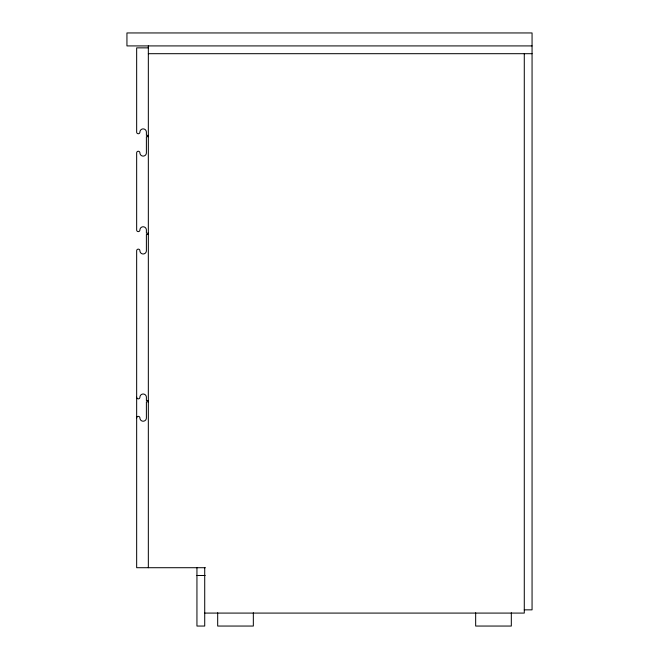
<?xml version="1.0" encoding="UTF-8"?>
<svg xmlns="http://www.w3.org/2000/svg" width="659" height="659" viewBox="0 0 659 659"><rect width="100%" height="100%" fill="white"/><g stroke="black" fill="none" stroke-linecap="round" stroke-linejoin="round"><path stroke-width="0.99" d="M532.06 45.916L126.94 45.916L126.94 32.95L532.06 32.95L532.06 609.847L524.284 609.847M148.333 47.86L136.66 47.86L136.66 132.121A1.623 1.623 0 0 0 138.283 133.744A1.623 1.623 0 0 0 139.906 132.121A3.237 3.237 0 0 1 143.143 128.884A3.237 3.237 0 0 1 146.389 132.121L146.389 135.367L148.333 135.367M148.333 53.692L532.06 53.692M148.333 136.66L146.389 136.66L146.389 152.863A3.237 3.237 0 0 1 143.143 156.109A3.237 3.237 0 0 1 139.906 152.863A1.623 1.623 0 0 0 138.283 151.249A1.623 1.623 0 0 0 136.66 152.863L136.66 229.999A1.623 1.623 0 0 0 138.283 231.622A1.623 1.623 0 0 0 139.906 229.999A3.237 3.237 0 0 1 143.143 226.762A3.237 3.237 0 0 1 146.389 229.999L146.389 233.245L148.333 233.245M148.333 234.538L146.389 234.538L146.389 250.741A3.237 3.237 0 0 1 143.143 253.987A3.237 3.237 0 0 1 139.906 250.741A1.623 1.623 0 0 0 138.283 249.127A1.623 1.623 0 0 0 136.66 250.741L136.66 567.712L205.402 567.712M148.333 400.474L146.389 400.474L146.389 397.237A3.237 3.237 0 0 0 143.143 394A3.237 3.237 0 0 0 139.906 397.237A1.623 1.623 0 0 1 138.283 398.86A1.623 1.623 0 0 1 136.66 397.237M148.333 401.776L146.389 401.776L146.389 417.979A3.237 3.237 0 0 1 143.143 421.216A3.237 3.237 0 0 1 139.906 417.979A1.623 1.623 0 0 0 138.283 416.356A1.623 1.623 0 0 0 136.66 417.979M196.942 575.488L205.18 575.488M204.718 613.084L524.284 613.084L524.284 53.692M511.318 612.779L511.318 626.05L475.666 626.05L475.666 612.779M253.336 612.779L253.336 626.05L217.684 626.05L217.684 612.779M204.718 567.712L204.718 626.05L196.942 626.05L196.942 567.712M148.333 45.916L148.333 567.712"/></g></svg>
